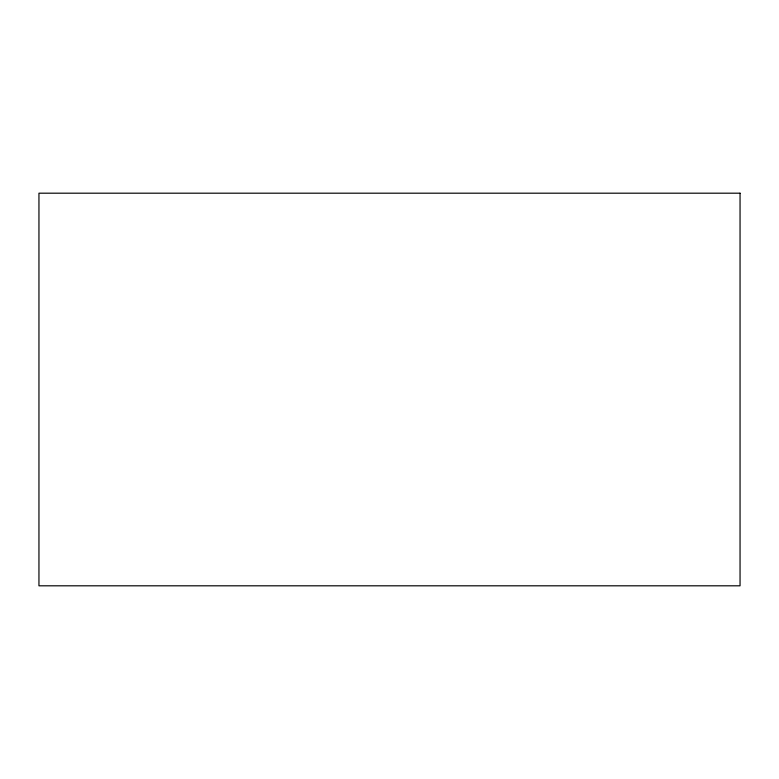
<?xml version="1.0" encoding="UTF-8"?>
<svg xmlns="http://www.w3.org/2000/svg" width="779" height="779" viewBox="0 0 779 779"><rect width="100%" height="100%" fill="white"/><g stroke="black" fill="none" stroke-linecap="round" stroke-linejoin="round"><path stroke-width="1.17" d="M740.05 193.192L38.95 193.192L38.95 585.808L740.05 585.808L740.05 193.192"/></g></svg>
